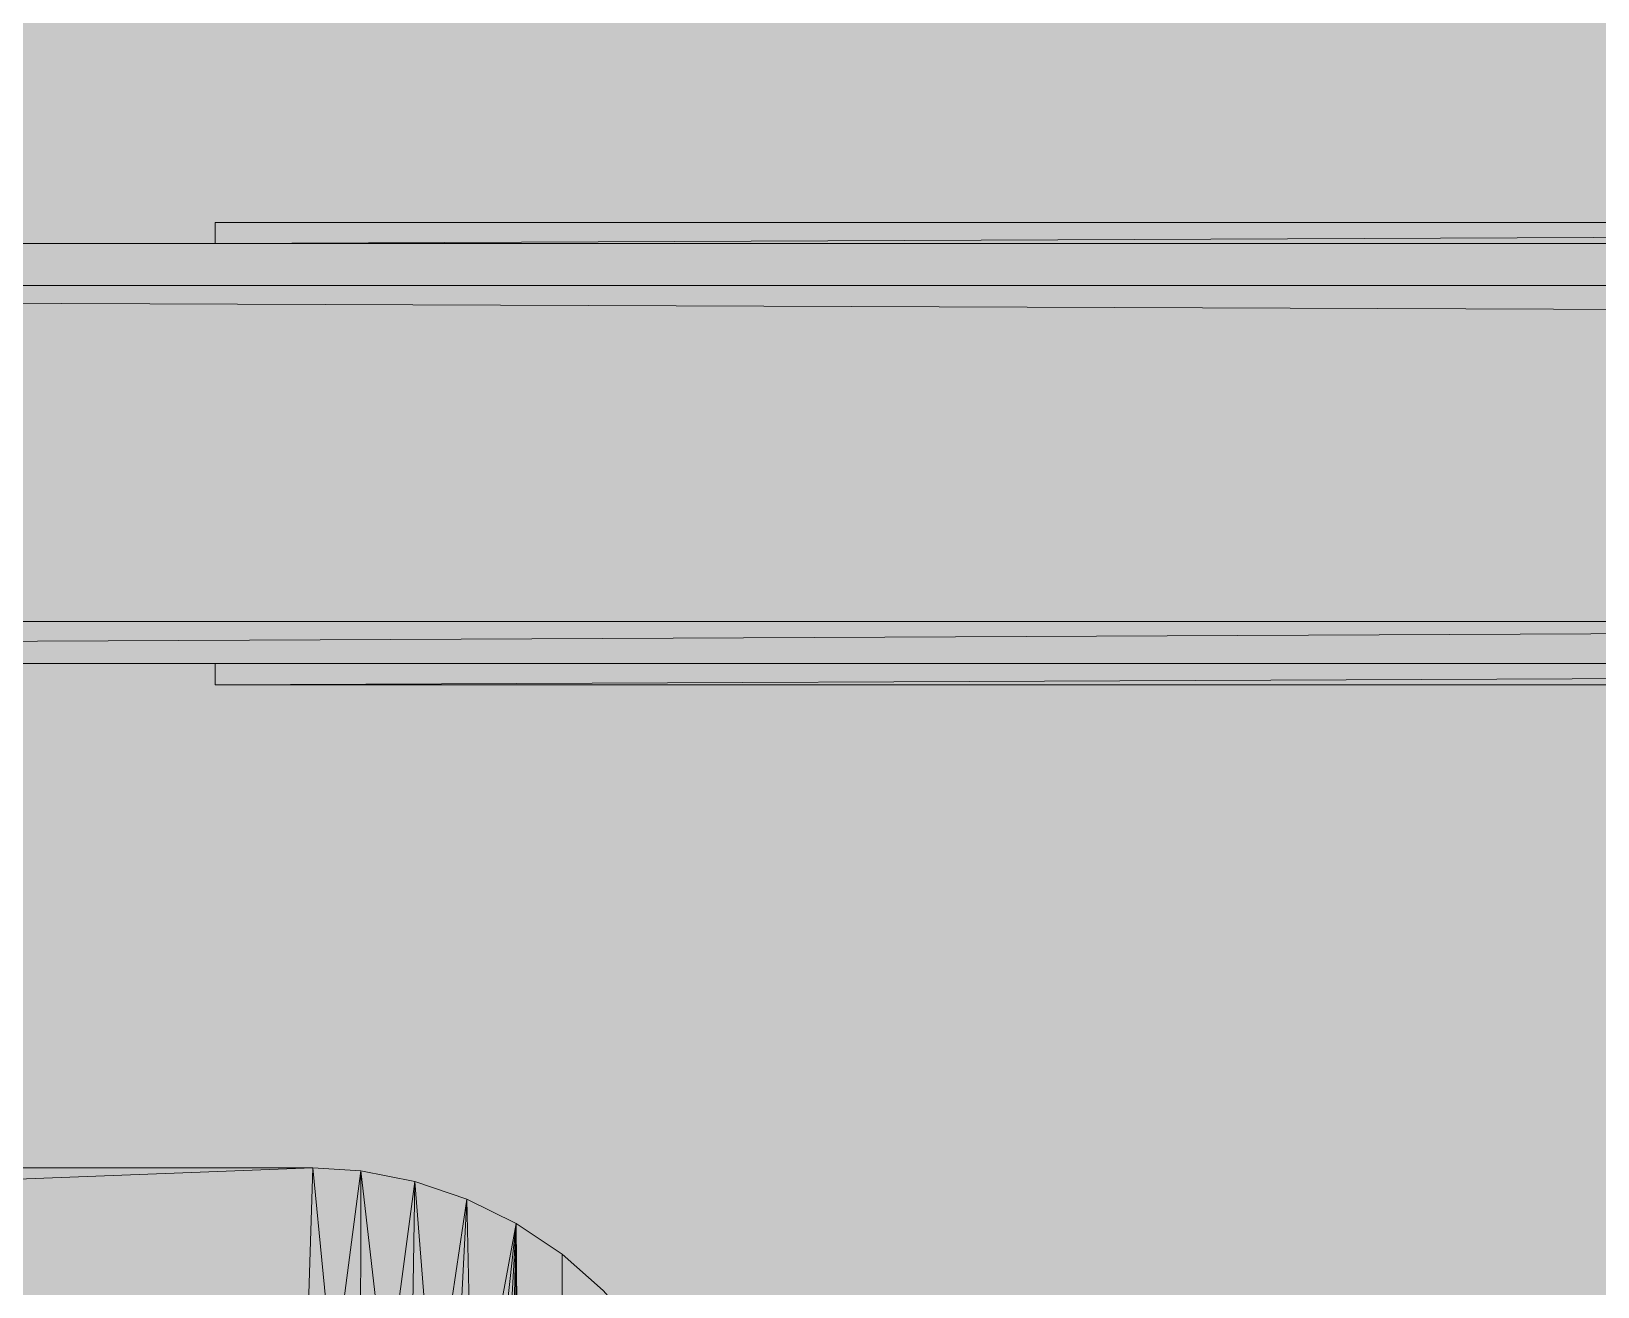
# Model space of a CAD drawing. Header units: millimetres. Extents: x 141848 to 1648660, y -821378 to -151356.
# Drawn here: x 210338.3 to 210427.8, y -270665.8 to -270594.1 of the extents above; entities that cross this region are included whole.
import ezdxf

# ---------------------------------------------------------------- set-up
doc = ezdxf.new("R2010")
doc.units = ezdxf.units.MM
doc.header["$MEASUREMENT"] = 0

# ---------------------------------------------------------------- blocks, each defined once
blk = doc.blocks.new('Forme_38_1')
at = {"color": 7, "linetype": 'Continuous', "lineweight": 20, "flags": 128}
for points in [[(210041.641, -270659.01), (210354.421, -270659.01), (210357.169, -270659.19), (210360.253, -270659.802), (210363.229, -270660.81), (210366.049, -270662.202), (210368.665, -270663.954), (210371.017, -270666.018), (210373.093, -270668.382), (210374.845, -270670.998), (210376.225, -270673.818), (210377.245, -270676.794), (210377.857, -270679.878), (210378.037, -270971.406)], [(210042.037, -270671.01), (210354.421, -270659.01)], [(210354.037, -270671.01), (210354.421, -270659.01)], [(210355.597, -270671.118), (210354.421, -270659.01)], [(210355.597, -270671.118), (210357.169, -270659.19)], [(210357.145, -270671.418), (210357.169, -270659.19)], [(210358.621, -270671.922), (210357.169, -270659.19)], [(210358.621, -270671.922), (210360.253, -270659.802)], [(210360.037, -270672.618), (210360.253, -270659.802)], [(210361.333, -270673.494), (210360.253, -270659.802)], [(210361.333, -270673.494), (210363.229, -270660.81)], [(210362.521, -270674.526), (210363.229, -270660.81)], [(210363.553, -270675.702), (210363.229, -270660.81)], [(210363.553, -270675.702), (210366.049, -270662.202)], [(210364.429, -270677.01), (210366.049, -270662.202)], [(210365.629, -270679.902), (210365.125, -270678.414), (210366.049, -270662.202)], [(210366.049, -270991.818), (210366.037, -270971.01), (210366.037, -270683.01), (210365.929, -270681.45), (210365.629, -270679.902), (210366.049, -270662.202)], [(210365.929, -270681.45), (210366.049, -270662.202)], [(210366.037, -270683.01), (210366.049, -270662.202)], [(210368.665, -270990.078), (210366.049, -270662.202)], [(210368.665, -270990.078), (210368.665, -270663.954)]]:
    blk.add_lwpolyline(points, dxfattribs=at)
blk = doc.blocks.new('Forme_40_1')
at = {"color": 7, "linetype": 'Continuous', "lineweight": 20, "flags": 128}
for points in [[(210348.841, -270605.01), (210624.578, -270605.01)], [(210348.841, -270605.01), (210348.841, -270606.21)], [(210348.841, -270606.21), (210624.578, -270605.01)], [(210348.841, -270606.21), (210624.578, -270606.21)]]:
    blk.add_lwpolyline(points, dxfattribs=at)
blk = doc.blocks.new('Forme_42_1')
at = {"color": 7, "linetype": 'Continuous', "lineweight": 20, "flags": 128}
for points in [[(210595.778, -270608.61), (210069.313, -270608.61)], [(210069.313, -270608.61), (210595.778, -270610.603)], [(210595.778, -270627.81), (210069.313, -270627.81)]]:
    blk.add_lwpolyline(points, dxfattribs=at)
blk = doc.blocks.new('Forme_43_1')
at = {"color": 7, "linetype": 'Continuous', "lineweight": 20, "flags": 128}
for points in [[(210068.365, -270606.21), (210588.826, -270606.21)], [(210068.365, -270630.21), (210588.826, -270627.746)], [(210068.365, -270630.21), (210588.826, -270630.21)]]:
    blk.add_lwpolyline(points, dxfattribs=at)
blk = doc.blocks.new('Forme_44_1')
at = {"color": 7, "linetype": 'Continuous', "lineweight": 20, "flags": 128}
for points in [[(210348.841, -270630.21), (210624.578, -270630.21)], [(210348.841, -270630.21), (210348.841, -270631.41)], [(210348.841, -270631.41), (210624.578, -270630.21)], [(210348.841, -270631.41), (210624.578, -270631.41)]]:
    blk.add_lwpolyline(points, dxfattribs=at)

msp = doc.modelspace()

# ---------------------------------------------------------------- hatches: boundary and pattern name
at = {"linetype": 'Continuous', "lineweight": 0, "true_color": 0x6f6f6f}
h = msp.add_hatch(color=8, dxfattribs=at)
h.paths.add_polyline_path([(141848.442, -295062.571), (269220.821, -293826.868), (269220.821, -270902.734), (268763.049, -270902.734), (254213.6, -271040.575), (254213.6, -163437.635), (153156.2, -163437.635), (153156.2, -271040.575), (153182.962, -271040.57), (153183.146, -272000.514, -0.409427), (149183.681, -275935.042), (141848.442, -275935.042)])
h.paths.add_polyline_path([(158435.584, -260639.953), (155145.584, -260639.953), (155145.584, -248364.953), (155145.584, -243089.974), (155145.584, -242189.974), (158435.584, -242189.974)], flags=0)
h.paths.add_polyline_path([(161503.433, -171995.57), (161503.433, -193810.571), (161503.433, -230015.57), (161503.433, -260810.571), (196775.042, -260810.571), (196775.042, -222495.57), (186955.542, -222495.57), (186955.542, -218295.57), (196754.55, -218295.57), (196754.55, -208495.57), (196754.55, -204495.57), (193355.542, -204495.57), (193355.542, -195161.535), (195576.034, -195161.535), (195576.034, -189810.571), (217850.068, -189810.571), (217850.068, -262266.885), (245610.045, -262266.885), (245610.045, -253395.571), (245626.034, -253395.571), (246426.034, -253395.571), (247826.034, -253395.571), (247826.034, -248005.571), (247826.034, -246605.571), (245626.034, -246605.571), (245610.045, -246605.571), (245610.045, -171995.57), (212806.28, -171995.57)], flags=0)
h.paths.add_polyline_path([(162737.042, -269433.913, -0.090319), (162858.773, -268727.623, -0.201449), (163912.639, -267592.74, -0.104211), (164718.006, -267415.055), (165317.979, -267409.371, -0.104045), (166125.354, -267571.244, -0.238255), (167284.257, -268953.318, -0.055189), (167336.836, -269390.334), (167338.931, -269611.438), (167351.046, -270890.267), (167092.583, -271892.761, -0.267949), (165370.083, -272909.124), (164770.11, -272914.808, -0.193717), (163379.252, -272370.185, -0.070569), (163028.663, -271931.262, -0.131652), (162751.253, -270933.845)], flags=0)
h.paths.add_polyline_path([(175327.752, -275599.002, -0.415791), (173316.986, -273599.031), (173316.986, -273452.052), (173330.488, -267377.824, -0.380557), (175316.986, -265609.826), (175394.714, -265609.826), (175394.714, -270609.826), (190394.714, -270609.826), (190394.714, -265609.826), (195356.191, -265609.826, -0.414214), (196856.191, -267109.826), (196856.191, -273660.699, -0.345502), (195137.285, -275433.432)], flags=0)
h.paths.add_polyline_path([(205510.093, -271504.083, -0.134474), (205230.948, -270484.937), (205230.948, -268984.937, -0.414214), (207230.948, -266984.937), (207830.948, -266984.937, -0.414214), (209830.948, -268984.937), (209830.948, -270484.937, -0.12882), (209574.03, -271465.581, -0.270936), (207830.948, -272484.937), (207230.948, -272484.937, -0.26498)], flags=0)
h.paths.add_polyline_path([(217862.687, -273329.325), (217869.949, -267730.336, -0.098562), (218100.718, -266943.721), (218117.681, -266951.545, -0.258849), (219955.479, -265605.827), (219953.141, -265587.294), (220637.569, -265587.294), (220637.569, -265687.294), (220637.569, -270687.294), (250537.569, -270687.294), (250537.569, -265687.294), (252208.004, -265687.294), (254186.294, -265687.294), (254186.294, -267687.294), (254186.294, -271062.255, 0.001346), (254186.323, -271073.021), (254197.209, -273095.233, -0.414214), (252208.004, -275105.97), (243484.534, -275105.97, -0.005189), (243431.438, -275116.103), (235447.992, -275196.191), (220071.012, -275253.24, -0.386553), (217873.089, -273475.385, -0.025189)], flags=0)

# ---------------------------------------------------------------- linework, layer by layer
at = {"color": 7, "linetype": 'Continuous', "lineweight": 20, "flags": 128}
for points in [[(210348.841, -270605.01), (210624.578, -270605.01)], [(210348.841, -270605.01), (210348.841, -270606.21)], [(210348.841, -270606.21), (210624.578, -270605.01)], [(210068.365, -270606.21), (210588.826, -270606.21)], [(210348.841, -270606.21), (210624.578, -270606.21)], [(210595.778, -270608.61), (210069.313, -270608.61)], [(210069.313, -270608.61), (210595.778, -270610.603)], [(210068.365, -270630.21), (210588.826, -270627.746)], [(210595.778, -270627.81), (210069.313, -270627.81)], [(210068.365, -270630.21), (210588.826, -270630.21)], [(210348.841, -270630.21), (210624.578, -270630.21)], [(210348.841, -270630.21), (210348.841, -270631.41)], [(210348.841, -270631.41), (210624.578, -270630.21)], [(210348.841, -270631.41), (210624.578, -270631.41)], [(210041.641, -270659.01), (210354.421, -270659.01), (210357.169, -270659.19), (210360.253, -270659.802), (210363.229, -270660.81), (210366.049, -270662.202), (210368.665, -270663.954), (210371.017, -270666.018), (210373.093, -270668.382), (210374.845, -270670.998), (210376.225, -270673.818), (210377.245, -270676.794), (210377.857, -270679.878), (210378.037, -270971.406)], [(210042.037, -270671.01), (210354.421, -270659.01)], [(210354.037, -270671.01), (210354.421, -270659.01)], [(210355.597, -270671.118), (210354.421, -270659.01)], [(210355.597, -270671.118), (210357.169, -270659.19)], [(210357.145, -270671.418), (210357.169, -270659.19)], [(210358.621, -270671.922), (210357.169, -270659.19)], [(210358.621, -270671.922), (210360.253, -270659.802)], [(210360.037, -270672.618), (210360.253, -270659.802)], [(210361.333, -270673.494), (210360.253, -270659.802)], [(210361.333, -270673.494), (210363.229, -270660.81)], [(210362.521, -270674.526), (210363.229, -270660.81)], [(210363.553, -270675.702), (210363.229, -270660.81)], [(210363.553, -270675.702), (210366.049, -270662.202)], [(210364.429, -270677.01), (210366.049, -270662.202)], [(210365.629, -270679.902), (210365.125, -270678.414), (210366.049, -270662.202)], [(210366.049, -270991.818), (210366.037, -270971.01), (210366.037, -270683.01), (210365.929, -270681.45), (210365.629, -270679.902), (210366.049, -270662.202)], [(210365.929, -270681.45), (210366.049, -270662.202)], [(210366.037, -270683.01), (210366.049, -270662.202)], [(210368.665, -270990.078), (210366.049, -270662.202)], [(210368.665, -270990.078), (210368.665, -270663.954)]]:
    msp.add_lwpolyline(points, dxfattribs=at)

# ---------------------------------------------------------------- block references
at = {"linetype": 'Continuous', "lineweight": 0}
for name in ['Forme_40_1', 'Forme_43_1', 'Forme_42_1', 'Forme_44_1', 'Forme_38_1']:
    msp.add_blockref(name, (0, 0), dxfattribs=at)

doc.saveas('drawing.dxf')
